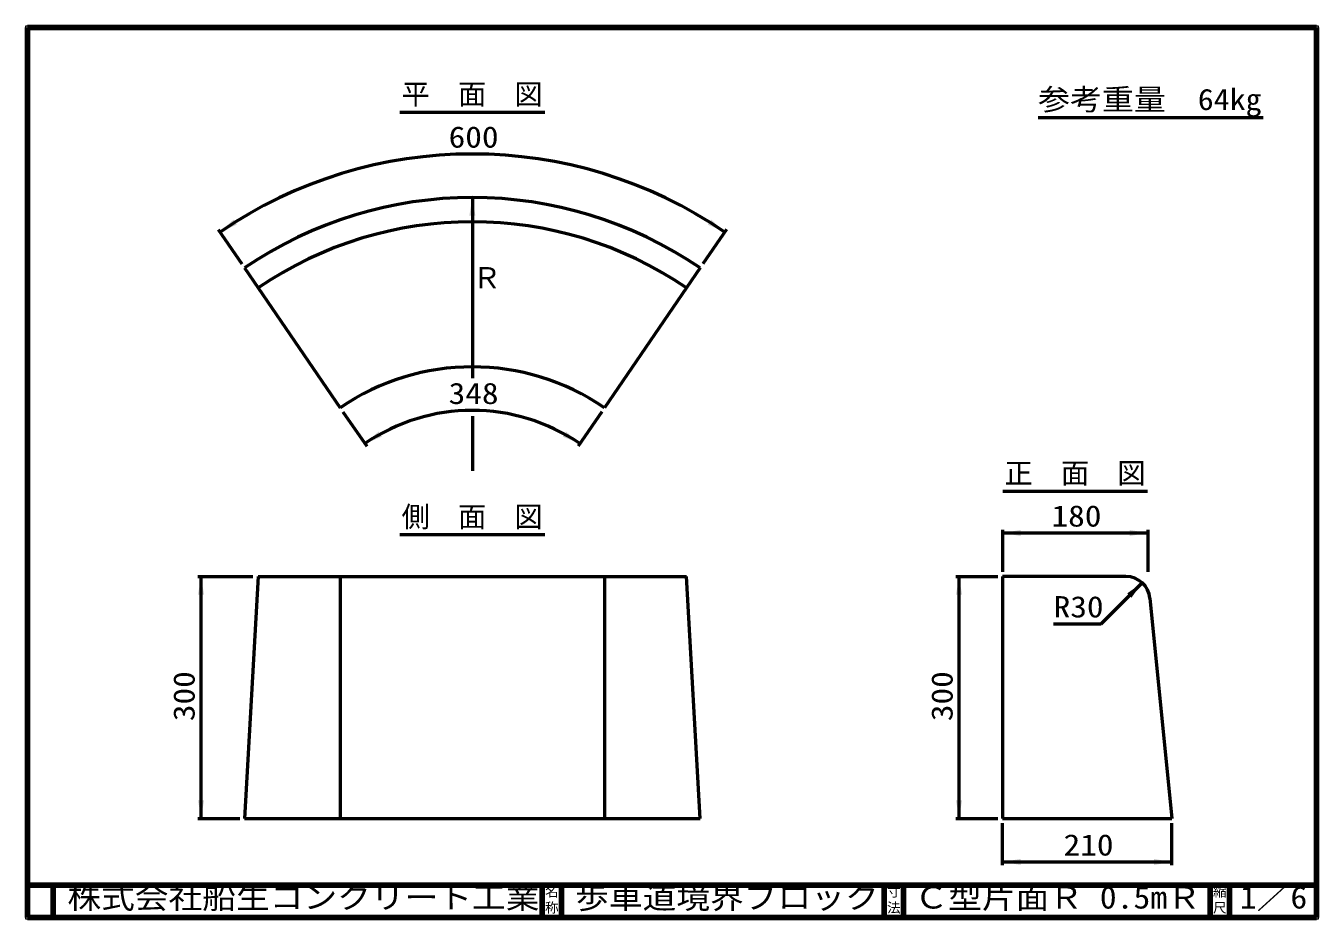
# Model space of a CAD drawing. Units: millimetres, scale not verified, with parts at other scales. Extents: x 100 to 4105, y 100 to 2870.
import ezdxf
from ezdxf.enums import TextEntityAlignment as Align

# ---------------------------------------------------------------- set-up
doc = ezdxf.new("R2010")
doc.units = ezdxf.units.MM
doc.header["$LTSCALE"] = 5
doc.layers.add('V-nasSTD', color=7, linetype='Continuous', lineweight=50)
doc.styles.add('ＭＳ ゴシック', font='')
doc.styles.get('ＭＳ ゴシック').set_extended_font_data('MS Gothic')

msp = doc.modelspace()

# ---------------------------------------------------------------- hatches: boundary and pattern name
at = {"layer": 'V-nasSTD'}
for points in [[(1493.125, 2281.25), (1483.75, 2337.5), (1474.375, 2281.25)], [(753.916, 2253.558), (701.72, 2230.59), (743.645, 2269.245)], [(2213.584, 2253.558), (2265.78, 2230.59), (2223.855, 2269.245)], [(1203.416, 1595.98), (1150.611, 1574.448), (1193.578, 1611.942)], [(1764.084, 1595.98), (1816.889, 1574.448), (1773.922, 1611.942)], [(3183.303, 1288.125), (3127.053, 1297.5), (3183.303, 1306.875)], [(3520.803, 1288.125), (3577.053, 1297.5), (3520.803, 1306.875)], [(652.322, 1106.25), (642.947, 1162.5), (633.572, 1106.25)], [(3001.428, 1106.25), (2992.053, 1162.5), (2982.678, 1106.25)], [(3526.359, 1096.705), (3559.504, 1143.109), (3513.101, 1109.963)], [(652.322, 468.75), (642.947, 412.5), (633.572, 468.75)], [(3001.428, 468.75), (2992.053, 412.5), (2982.678, 468.75)], [(3183.303, 286.875), (3127.053, 277.5), (3183.303, 268.125)], [(3595.803, 286.875), (3652.053, 277.5), (3595.803, 268.125)]]:
    msp.add_hatch(color=256, dxfattribs=at).paths.add_polyline_path(points)

# ---------------------------------------------------------------- linework, layer by layer
at = {"layer": 'V-nasSTD', "lineweight": 100}
for p, q in [((105, 2865), (105, 105)), ((4100, 2865), (105, 2865)), ((4100, 105), (4100, 2865)), ((105, 205), (4100, 205)), ((185, 205), (185, 105)), ((1700, 205), (1700, 105)), ((1760, 205), (1760, 105)), ((2760, 205), (2760, 105)), ((2820, 205), (2820, 105)), ((3770, 205), (3770, 105)), ((3830, 205), (3830, 105)), ((105, 105), (4100, 105))]:
    msp.add_line(p, q, dxfattribs=at)
at = {"layer": 'V-nasSTD'}
for p, q in [((1259.375, 2602.5), (1708.125, 2602.5)), ((3935, 2584.806), (3237, 2584.806)), ((1483.75, 2337.5), (1483.75, 1777.5)), ((696.074, 2238.843), (769.477, 2131.55)), ((2271.426, 2238.843), (2198.023, 2131.55)), ((777.947, 2119.17), (1074.384, 1685.868)), ((2189.553, 2119.17), (1893.116, 1685.868)), ((1082.854, 1673.488), (1156.257, 1566.195)), ((1483.75, 1660), (1483.75, 1490)), ((1884.646, 1673.488), (1811.243, 1566.195)), ((3127.678, 1427.5), (3576.428, 1427.5)), ((1259.375, 1292.5), (1708.125, 1292.5)), ((3127.053, 1307.5), (3127.053, 1177.5)), ((3127.053, 1297.5), (3577.053, 1297.5)), ((3577.053, 1307.5), (3577.053, 1177.5)), ((632.947, 1162.5), (802.947, 1162.5)), ((642.947, 412.5), (642.947, 1162.5)), ((820.295, 1162.5), (777.947, 412.5)), ((820.295, 1162.5), (2147.205, 1162.5)), ((1074.384, 1162.5), (1074.384, 412.5)), ((1893.116, 1162.5), (1893.116, 412.5)), ((2189.553, 412.5), (2147.205, 1162.5)), ((2982.053, 1162.5), (3112.053, 1162.5)), ((2992.053, 412.5), (2992.053, 1162.5)), ((3127.053, 1162.5), (3127.053, 412.5)), ((3509.179, 1162.5), (3127.053, 1162.5)), ((3432.225, 1015.83), (3559.504, 1143.109)), ((3583.807, 1094.963), (3652.053, 412.5)), ((3285.225, 1015.83), (3432.225, 1015.83)), ((632.947, 412.5), (762.947, 412.5)), ((777.947, 412.5), (2189.553, 412.5)), ((2982.053, 412.5), (3112.053, 412.5)), ((3127.053, 412.5), (3652.053, 412.5)), ((3127.053, 267.5), (3127.053, 397.5)), ((3652.053, 267.5), (3652.053, 397.5)), ((3127.053, 277.5), (3652.053, 277.5))]:
    msp.add_line(p, q, dxfattribs=at)
at = {"layer": 'V-nasSTD', "lineweight": 13}
msp.add_lwpolyline([(100, 100), (100, 2870), (4105, 2870), (4105, 100)], close=True, dxfattribs=at)
at = {"layer": 'V-nasSTD'}
for centre, radius, start, end in [((1483.75, 1087.5), 1385, 55.62253, 124.37747), ((1483.75, 1087.5), 1250, 55.62253, 124.37747), ((1483.75, 1087.5), 1175, 55.62253, 124.37747), ((1483.75, 1087.5), 725, 55.62253, 124.37747), ((1483.75, 1087.5), 590, 55.62253, 124.37747), ((3509.179, 1087.5), 75, 5.71059, 90)]:
    msp.add_arc(centre, radius, start, end, dxfattribs=at)

# ---------------------------------------------------------------- texts
at = {"layer": 'V-nasSTD', "style": 'ＭＳ ゴシック'}
for s, height, p in [('平\u3000面\u3000図', 64.15, (1264.375, 2690)), ('正\u3000面\u3000図', 64.15, (3132.678, 1515)), ('側\u3000面\u3000図', 64.15, (1264.375, 1380)), ('名', 30.79, (1708.982, 200.999)), ('寸', 30.79, (2768.982, 200.999)), ('縮', 30.79, (3778.982, 200.999)), ('称', 30.79, (1708.976, 151.01)), ('法', 30.79, (2768.976, 151.01)), ('尺', 30.79, (3778.976, 151.01))]:
    msp.add_text(s, height=height, dxfattribs=at).set_placement(p, align=Align.TOP_LEFT)
at = {"layer": 'V-nasSTD', "style": 'ＭＳ ゴシック', "width": 1.1}
for s, height, p in [('参考重量\u300064kg', 65.98, (3237, 2674.806)), ('株式会社船生コンクリート工業', 69.65, (228.75, 202.5)), ('歩車道境界ブロック', 69.65, (1802.5, 202.5)), ('Ｃ型片面Ｒ 0.5mＲ', 69.65, (2853.75, 202.5)), ('1／6', 69.65, (3862.5, 202.582))]:
    msp.add_text(s, height=height, dxfattribs=at).set_placement(p, align=Align.TOP_LEFT)
at = {"layer": 'V-nasSTD', "style": 'ＭＳ ゴシック', "width": 1.15}
for s, p in [('600', (1410.25, 2472.5)), ('348', (1410.25, 1677.5)), ('180', (3278.553, 1297.5)), ('R30', (3285.225, 1015.83)), ('210', (3316.053, 277.5))]:
    msp.add_text(s, height=65.98, dxfattribs=at).set_placement(p, align=Align.BOTTOM_LEFT)
at = {"layer": 'V-nasSTD', "style": 'ＭＳ ゴシック'}
msp.add_text('Ｒ', height=65.98, dxfattribs=at).set_placement((1483.75, 2036.25), align=Align.BOTTOM_LEFT)
at = {"layer": 'V-nasSTD', "style": 'ＭＳ ゴシック', "width": 1.15}
for p in [(642.947, 714), (2992.053, 714)]:
    msp.add_text('300', height=65.98, rotation=90, dxfattribs=at).set_placement(p, align=Align.BOTTOM_LEFT)

doc.saveas('drawing.dxf')
